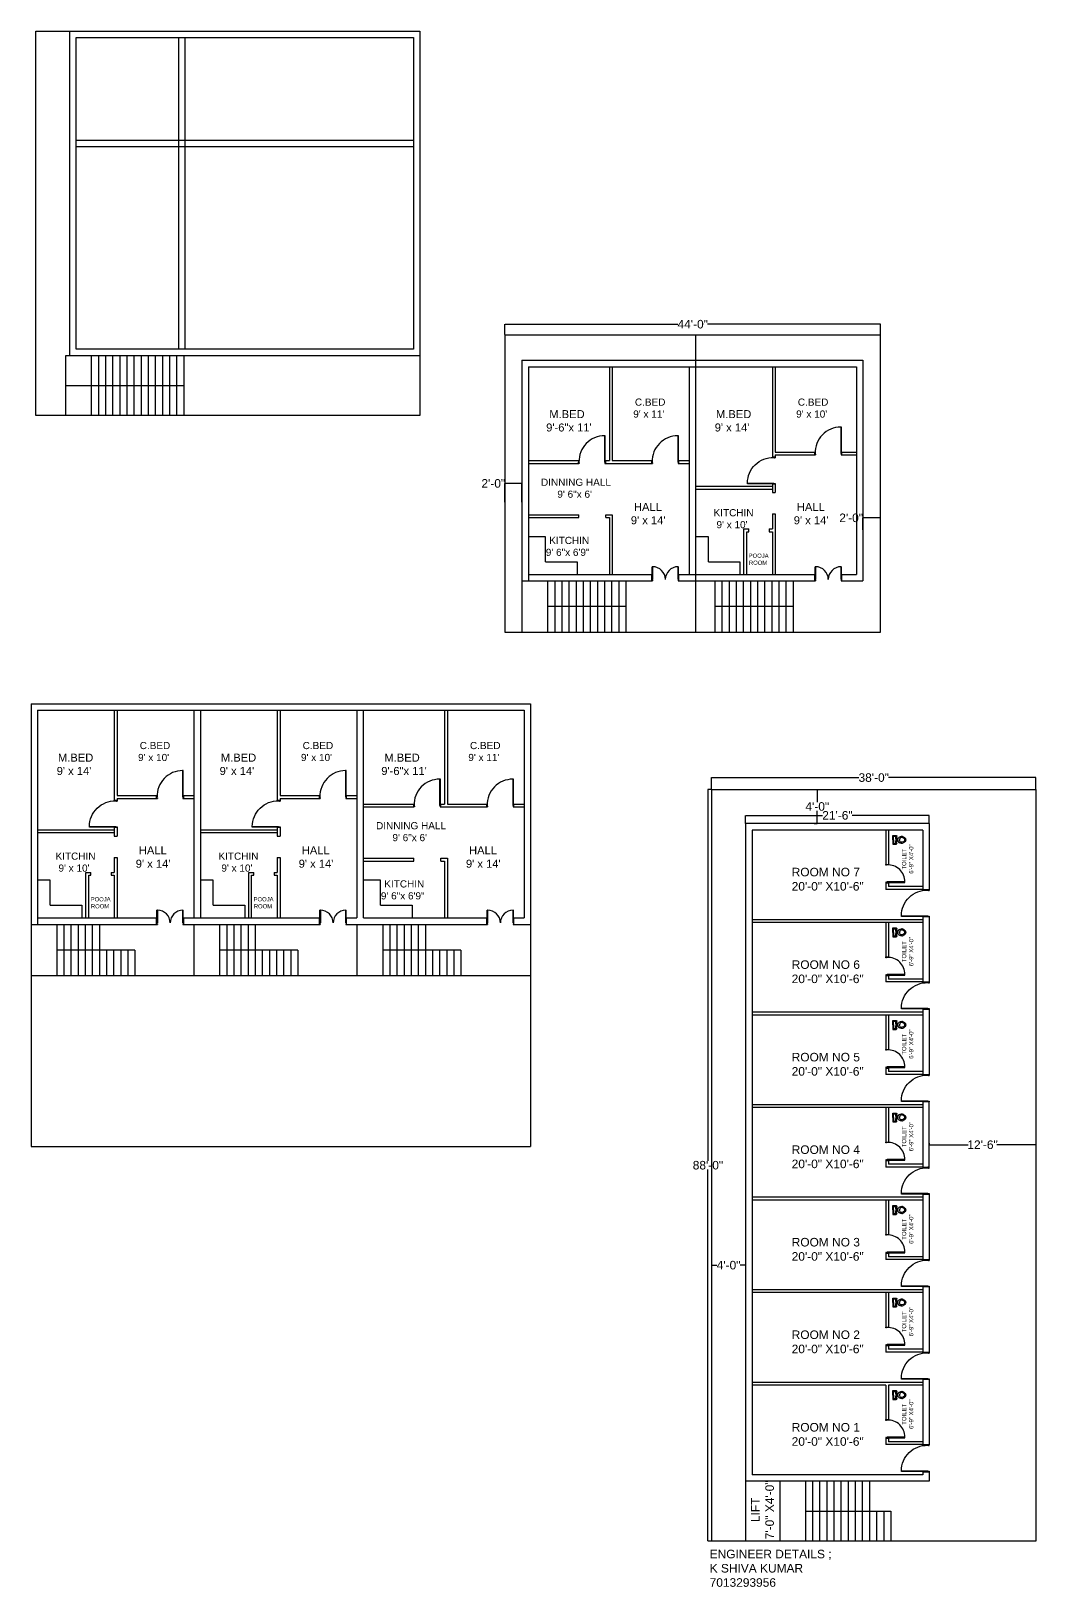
# Model space of a CAD drawing. Header units: inches. Extents: x -7493 to 22571, y -4428 to 5732.
# Drawn here: x -4321 to -2909, y -813 to 1373 of the extents above; entities that cross this region are included whole.
import ezdxf

# ---------------------------------------------------------------- set-up
doc = ezdxf.new("R2010")
doc.units = ezdxf.units.IN
doc.header["$MEASUREMENT"] = 0
doc.styles.get("Standard").update_dxf_attribs({"font": 'arial.ttf'})
doc.dimstyles.get("Standard").update_dxf_attribs({"dimtxt": 12, "dimasz": 0.18, "dimexe": 0, "dimexo": 0.0625, "dimgap": 0.09, "dimtad": 0, "dimtih": 1, "dimtoh": 1, "dimdec": 0, "dimrnd": 3, "dimzin": 3, "dimdsep": 46, "dimlunit": 3, "dimtxsty": 'Standard', "dimcen": 0.09, "dimclrd": 4, "dimclrt": 1, "dimadec": 0, "dimazin": 0, "dimtfac": 1, "dimtdec": 0, "dimtofl": 0, "dimtmove": 0, "dimatfit": 3, "dimfxl": 1, "dimtolj": 1, "dimtzin": 0, "dimarcsym": 0})

# ---------------------------------------------------------------- blocks, each defined once
blk = doc.blocks.new('*D11')
at = {"color": 0, "lineweight": -2, "transparency": 16777216}
for p, q in [((-3059.1, -189.8), (-3059.1, -191.8)), ((-2909.1, -189.8), (-2909.1, -191.8))]:
    blk.add_line(p, q, dxfattribs=at)
at = {"color": 4, "lineweight": -2, "transparency": 16777216}
for p, q in [((-3059, -191.8), (-3004.3, -191.8)), ((-2909.3, -191.8), (-2964, -191.8))]:
    blk.add_line(p, q, dxfattribs=at)
at = {"color": 4, "transparency": 16777216}
for points in [[(-3059, -191.8), (-3059, -191.9), (-3059.1, -191.8)], [(-2909.3, -191.8), (-2909.3, -191.9), (-2909.1, -191.8)]]:
    blk.add_solid(points, dxfattribs=at)
at = {"layer": 'Defpoints', "color": 0, "transparency": 16777216}
for p in [(-3059.1, -189.8), (-2909.1, -189.8), (-2909.1, -191.8)]:
    blk.add_point(p, dxfattribs=at)
at = {"color": 1, "transparency": 16777216, "insert": (-2984.1, -191.8), "char_height": 12, "attachment_point": 5}
blk.add_mtext('\\A1;12\'-6"', dxfattribs=at)
blk = doc.blocks.new('4')
at = {"color": 4}
for p, q in [((5454.5, -549.1), (5454.5, -547.1)), ((5454.5, -547.1), (5455, -547.1)), ((5455.5, -549.1), (5454.5, -549.1)), ((5455, -547.1), (5455, -548.1)), ((5455, -548.1), (5455.5, -548.1)), ((5455.5, -548.1), (5455.5, -549.1)), ((5480, -548.1), (5479.5, -548.1)), ((5479.5, -548.1), (5479.5, -549.1)), ((5479.5, -549.1), (5480.5, -549.1)), ((5480.5, -547.1), (5480, -547.1)), ((5480, -547.1), (5480, -548.1)), ((5480.5, -549.1), (5480.5, -547.1))]:
    blk.add_line(p, q, dxfattribs=at)
blk.add_lwpolyline([(5480, -547.1), (5480, -522.1), (5479, -522.1), (5479, -547.1)], close=True, dxfattribs=at)
blk.add_arc((5479, -546.1), 24, 89.9502, 182.388, dxfattribs=at)
blk = doc.blocks.new('*D12')
at = {"color": 0, "lineweight": -2, "transparency": 16777216}
for p, q in [((-3365.1, 307.5), (-3365.1, 324)), ((-2909.1, 307.5), (-2909.1, 324))]:
    blk.add_line(p, q, dxfattribs=at)
at = {"color": 4, "lineweight": -2, "transparency": 16777216}
for p, q in [((-3365, 324), (-3157.8, 324)), ((-2909.3, 324), (-3116.4, 324))]:
    blk.add_line(p, q, dxfattribs=at)
at = {"color": 4, "transparency": 16777216}
for points in [[(-3365, 324), (-3365, 323.9), (-3365.1, 324)], [(-2909.3, 324), (-2909.3, 323.9), (-2909.1, 324)]]:
    blk.add_solid(points, dxfattribs=at)
at = {"layer": 'Defpoints', "color": 0, "transparency": 16777216}
for p in [(-3365.1, 324), (-3365.1, 307.4), (-2909.1, 307.4)]:
    blk.add_point(p, dxfattribs=at)
at = {"color": 1, "transparency": 16777216, "insert": (-3137.1, 324), "char_height": 12, "attachment_point": 5}
blk.add_mtext('\\A1;38\'-0"', dxfattribs=at)
blk = doc.blocks.new('*D13')
at = {"color": 0, "lineweight": -2, "transparency": 16777216}
for p, q in [((-3365.2, 307.4), (-3370.1, 307.4)), ((-3365.2, -748.6), (-3370.1, -748.6))]:
    blk.add_line(p, q, dxfattribs=at)
at = {"color": 4, "lineweight": -2, "transparency": 16777216}
for p, q in [((-3370.1, 307.2), (-3370.1, -214.4)), ((-3370.1, -748.4), (-3370.1, -226.8))]:
    blk.add_line(p, q, dxfattribs=at)
at = {"color": 4, "transparency": 16777216}
for points in [[(-3370.1, 307.2), (-3370.1, 307.2), (-3370.1, 307.4)], [(-3370.1, -748.4), (-3370.1, -748.4), (-3370.1, -748.6)]]:
    blk.add_solid(points, dxfattribs=at)
at = {"layer": 'Defpoints', "color": 0, "transparency": 16777216}
for p in [(-3370.1, 307.4), (-3365.1, 307.4), (-3365.1, -748.6)]:
    blk.add_point(p, dxfattribs=at)
at = {"color": 1, "transparency": 16777216, "insert": (-3370.1, -220.6), "char_height": 12, "attachment_point": 5}
blk.add_mtext('\\A1;88\'-0"', dxfattribs=at)
blk = doc.blocks.new('new block')
at = {"color": 4}
for p, q in [((5074.4, -488.4), (5072.4, -488.4)), ((5072.4, -488.4), (5072.4, -488.9)), ((5072.4, -488.9), (5073.4, -488.9)), ((5073.4, -488.9), (5073.4, -489.4)), ((5073.4, -489.4), (5074.4, -489.4)), ((5074.4, -489.4), (5074.4, -488.4)), ((5072.4, -526.4), (5072.4, -525.9)), ((5072.4, -525.9), (5073.4, -525.9)), ((5074.4, -526.4), (5072.4, -526.4)), ((5073.4, -525.9), (5073.4, -525.4)), ((5073.4, -525.4), (5074.4, -525.4)), ((5074.4, -525.4), (5074.4, -526.4))]:
    blk.add_line(p, q, dxfattribs=at)
blk.add_lwpolyline([(5072.4, -488.9), (5035.4, -488.9), (5035.4, -489.9), (5072.4, -489.9)], close=True, dxfattribs=at)
blk.add_arc((5071.4, -489.9), 36, 179.9779, 271.5918, dxfattribs=at)
blk = doc.blocks.new('*D14')
at = {"color": 0, "lineweight": -2, "transparency": 16777216}
for p, q in [((-3220.7, 307.4), (-3216.4, 307.4)), ((-3220.7, 259.4), (-3216.4, 259.4))]:
    blk.add_line(p, q, dxfattribs=at)
at = {"color": 4, "lineweight": -2, "transparency": 16777216}
for p, q in [((-3216.4, 307.2), (-3216.4, 289.6)), ((-3216.4, 259.6), (-3216.4, 277.2))]:
    blk.add_line(p, q, dxfattribs=at)
at = {"color": 4, "transparency": 16777216}
for points in [[(-3216.4, 307.2), (-3216.3, 307.2), (-3216.4, 307.4)], [(-3216.4, 259.6), (-3216.3, 259.6), (-3216.4, 259.4)]]:
    blk.add_solid(points, dxfattribs=at)
at = {"layer": 'Defpoints', "color": 0, "transparency": 16777216}
for p in [(-3220.8, 307.4), (-3220.8, 259.4), (-3216.4, 259.4)]:
    blk.add_point(p, dxfattribs=at)
at = {"color": 1, "transparency": 16777216, "insert": (-3216.4, 283.4), "char_height": 12, "attachment_point": 5}
blk.add_mtext('\\A1;4\'-0"', dxfattribs=at)
blk = doc.blocks.new('A$C73EC25F1')
for p, q in [((0.25, 0.739), (0, 0.739)), ((0, 0.739), (0.001, 0.549)), ((0.001, 0.549), (0.027, 0.52)), ((0.014, 0.742), (0.014, 0.559)), ((0.014, 0.559), (0.015, 0.552)), ((0.015, 0.552), (0.019, 0.546)), ((0.019, 0.546), (0.031, 0.533)), ((0.019, 0.546), (0.019, 0.546)), ((0.03, 0.521), (0.027, 0.52)), ((0.102, 0.545), (0.03, 0.521)), ((0.102, 0.557), (0.031, 0.533)), ((0.25, 0.702), (0.048, 0.702)), ((0.048, 0.702), (0.048, 0.594)), ((0.048, 0.594), (0.065, 0.586)), ((0.073, 0.588), (0.065, 0.586)), ((0.163, 0.596), (0.073, 0.588)), ((0.178, 0.556), (0.102, 0.557)), ((0.179, 0.544), (0.102, 0.545)), ((0.11, 0.396), (0.192, 0.454)), ((0.113, 0.288), (0.148, 0.335)), ((0.117, 0.237), (0.113, 0.288)), ((0.148, 0.15), (0.117, 0.237)), ((0.148, 0.335), (0.182, 0.354)), ((0.192, 0.082), (0.148, 0.15)), ((0.25, 0.575), (0.163, 0.596)), ((0.249, 0.532), (0.178, 0.556)), ((0.25, 0.519), (0.179, 0.544)), ((0.182, 0.354), (0.237, 0.361)), ((0.198, 0.506), (0.19, 0.474)), ((0.19, 0.474), (0.192, 0.454)), ((0.192, 0.454), (0.309, 0.454)), ((0.203, 0.075), (0.192, 0.082)), ((0.216, 0.533), (0.198, 0.506)), ((0.204, 0.491), (0.202, 0.488)), ((0.202, 0.488), (0.202, 0.485)), ((0.202, 0.485), (0.204, 0.482)), ((0.203, 0.075), (0.224, 0.063)), ((0.206, 0.494), (0.204, 0.491)), ((0.204, 0.482), (0.206, 0.48)), ((0.209, 0.496), (0.206, 0.494)), ((0.206, 0.48), (0.209, 0.478)), ((0.212, 0.496), (0.209, 0.496)), ((0.209, 0.478), (0.212, 0.478)), ((0.25, 0.496), (0.212, 0.496)), ((0.212, 0.478), (0.25, 0.478)), ((0.224, 0.063), (0.247, 0.058)), ((0.226, 0.454), (0.226, 0.478)), ((0.237, 0.361), (0.25, 0.361)), ((0.247, 0.058), (0.271, 0.061)), ((0.25, 0.739), (0.5, 0.739)), ((0.25, 0.702), (0.453, 0.702)), ((0.258, 0.578), (0.25, 0.575)), ((0.253, 0.52), (0.25, 0.519)), ((0.25, 0.496), (0.288, 0.496)), ((0.288, 0.478), (0.25, 0.478)), ((0.264, 0.361), (0.25, 0.361)), ((0.322, 0.556), (0.251, 0.532)), ((0.325, 0.544), (0.253, 0.52)), ((0.346, 0.597), (0.258, 0.578)), ((0.319, 0.354), (0.264, 0.361)), ((0.271, 0.061), (0.292, 0.071)), ((0.275, 0.454), (0.275, 0.478)), ((0.298, 0.516), (0.285, 0.533)), ((0.292, 0.496), (0.288, 0.496)), ((0.288, 0.478), (0.292, 0.478)), ((0.295, 0.494), (0.292, 0.496)), ((0.292, 0.478), (0.295, 0.48)), ((0.292, 0.071), (0.299, 0.076)), ((0.297, 0.491), (0.295, 0.494)), ((0.295, 0.48), (0.297, 0.482)), ((0.298, 0.488), (0.297, 0.491)), ((0.297, 0.482), (0.298, 0.485)), ((0.309, 0.486), (0.298, 0.516)), ((0.298, 0.485), (0.298, 0.488)), ((0.299, 0.076), (0.309, 0.082)), ((0.309, 0.454), (0.309, 0.486)), ((0.309, 0.454), (0.391, 0.396)), ((0.309, 0.082), (0.353, 0.15)), ((0.353, 0.335), (0.319, 0.354)), ((0.398, 0.557), (0.322, 0.556)), ((0.401, 0.544), (0.325, 0.544)), ((0.436, 0.586), (0.346, 0.597)), ((0.388, 0.288), (0.353, 0.335)), ((0.353, 0.15), (0.384, 0.237)), ((0.384, 0.237), (0.388, 0.288)), ((0.47, 0.533), (0.398, 0.557)), ((0.473, 0.52), (0.401, 0.544)), ((0.453, 0.594), (0.436, 0.586)), ((0.453, 0.702), (0.453, 0.594)), ((0.482, 0.546), (0.47, 0.533)), ((0.5, 0.549), (0.473, 0.52)), ((0.482, 0.546), (0.486, 0.552)), ((0.486, 0.552), (0.487, 0.559)), ((0.487, 0.742), (0.487, 0.559)), ((0.487, 0.559), (0.487, 0.559)), ((0.5, 0.739), (0.5, 0.549))]:
    blk.add_line(p, q)
for centre, radius, start, end in [((0.211, 0.203), 0.154, 166.55703, 173.04519), ((0.103, 0.217), 0.0446, 174.3642, 199.99418), ((2.434, -0.342), 2.442, 164.61777, 166.24845), ((0.683, 0.443), 0.667, 201.13046, 207.74456), ((0.764, 0.115), 0.711, 161.10219, 164.44037), ((1.21, -0.042), 1.184, 158.31526, 160.90436), ((0.477, 0.338), 0.436, 208.14356, 219.08102), ((0.336, 0.224), 0.255, 219.29367, 233.72937), ((0.222, 0.067), 0.061, 233.28609, 254.76894), ((0.273, 0.24), 0.241, 253.79341, 264.62129), ((0.228, 0.24), 0.241, 275.37871, 286.20659), ((0.279, 0.067), 0.061, 285.23106, 306.71391), ((0.164, 0.224), 0.255, 306.27063, 320.70633), ((0.023, 0.338), 0.436, 320.91898, 331.85644), ((-0.71, -0.042), 1.184, 19.09564, 21.68474), ((-0.182, 0.443), 0.667, 332.25544, 338.86954), ((-0.263, 0.115), 0.711, 15.55963, 18.89781), ((-1.933, -0.342), 2.442, 13.75155, 15.38223), ((0.29, 0.203), 0.154, 6.95481, 13.44297), ((0.398, 0.217), 0.0446, 340.00582, 5.6358)]:
    blk.add_arc(centre, radius, start, end)
blk = doc.blocks.new('*D15')
at = {"color": 0, "lineweight": -2, "transparency": 16777216}
for p, q in [((-3365.1, -360.9), (-3365.1, -361)), ((-3317.1, -360.9), (-3317.1, -361))]:
    blk.add_line(p, q, dxfattribs=at)
at = {"color": 4, "lineweight": -2, "transparency": 16777216}
for p, q in [((-3365, -361), (-3357.4, -361)), ((-3317.3, -361), (-3324.9, -361))]:
    blk.add_line(p, q, dxfattribs=at)
at = {"color": 4, "transparency": 16777216}
for points in [[(-3365, -360.9), (-3365, -361), (-3365.1, -361)], [(-3317.3, -360.9), (-3317.3, -361), (-3317.1, -361)]]:
    blk.add_solid(points, dxfattribs=at)
at = {"layer": 'Defpoints', "color": 0, "transparency": 16777216}
for p in [(-3365.1, -361), (-3365.1, -361), (-3317.1, -361)]:
    blk.add_point(p, dxfattribs=at)
at = {"color": 1, "transparency": 16777216, "insert": (-3341.1, -361), "char_height": 12, "attachment_point": 5}
blk.add_mtext('\\A1;4\'-0"', dxfattribs=at)
blk = doc.blocks.new('*D16')
at = {"color": 0, "lineweight": -2, "transparency": 16777216}
for p, q in [((-3317.1, 259.5), (-3317.1, 270.9)), ((-3059.1, 259.5), (-3059.1, 270.9))]:
    blk.add_line(p, q, dxfattribs=at)
at = {"color": 4, "lineweight": -2, "transparency": 16777216}
for p, q in [((-3317, 270.9), (-3208.9, 270.9)), ((-3059.3, 270.9), (-3167.3, 270.9))]:
    blk.add_line(p, q, dxfattribs=at)
at = {"color": 4, "transparency": 16777216}
for points in [[(-3317, 270.9), (-3317, 270.9), (-3317.1, 270.9)], [(-3059.3, 270.9), (-3059.3, 270.9), (-3059.1, 270.9)]]:
    blk.add_solid(points, dxfattribs=at)
at = {"layer": 'Defpoints', "color": 0, "transparency": 16777216}
for p in [(-3317.1, 270.9), (-3317.1, 259.4), (-3059.1, 259.4)]:
    blk.add_point(p, dxfattribs=at)
at = {"color": 1, "transparency": 16777216, "insert": (-3188.1, 270.9), "char_height": 12, "attachment_point": 5}
blk.add_mtext('\\A1;21\'-6"', dxfattribs=at)
blk = doc.blocks.new('2')
at = {"color": 4}
for p, q in [((5142.7, -693.2), (5124.7, -693.2)), ((5124.7, -693.7), (5124.7, -693.2)), ((5142.7, -693.7), (5124.7, -693.7)), ((5144.7, -692.7), (5142.7, -692.7)), ((5142.7, -692.7), (5142.7, -693.2)), ((5142.7, -693.2), (5143.7, -693.2)), ((5143.7, -693.2), (5143.7, -693.7)), ((5143.7, -693.7), (5144.7, -693.7)), ((5144.7, -693.7), (5144.7, -692.7)), ((5142.7, -729.6), (5124.7, -729.6)), ((5124.7, -729.6), (5124.7, -730.2)), ((5142.7, -730.2), (5124.7, -730.2)), ((5142.7, -730.7), (5142.7, -730.2)), ((5142.7, -730.2), (5143.7, -730.2)), ((5142.7, -730.2), (5143.2, -730.2)), ((5144.7, -730.7), (5142.7, -730.7)), ((5143.7, -730.2), (5143.7, -729.7)), ((5143.7, -729.7), (5144.7, -729.7)), ((5144.7, -729.7), (5144.7, -730.7))]:
    blk.add_line(p, q, dxfattribs=at)
for points in [[(5124.7, -693.7), (5142.7, -693.7), (5142.7, -693.2), (5124.7, -693.2)], [(5124.7, -729.6), (5142.7, -729.6), (5142.7, -730.2), (5124.7, -730.2)]]:
    blk.add_lwpolyline(points, dxfattribs=at)
for centre, start, end in [((5142.7, -693.7), 180, 270), ((5142.7, -729.6), 90, 180)]:
    blk.add_arc(centre, 18, start, end, dxfattribs=at)
blk = doc.blocks.new('*D32')
at = {"color": 4, "lineweight": -2, "transparency": 16777216}
for p, q in [((-3152.5, 688.9), (-3152.7, 688.9)), ((-3127.7, 688.9), (-3152.3, 688.9))]:
    blk.add_line(p, q, dxfattribs=at)
at = {"color": 0, "lineweight": -2, "transparency": 16777216}
for p, q in [((-3152.5, 671.9), (-3152.5, 688.9)), ((-3127.5, 671.9), (-3127.5, 688.9))]:
    blk.add_line(p, q, dxfattribs=at)
at = {"color": 4, "transparency": 16777216}
for points in [[(-3152.3, 688.9), (-3152.3, 688.8), (-3152.5, 688.9)], [(-3127.7, 688.9), (-3127.7, 688.8), (-3127.5, 688.9)]]:
    blk.add_solid(points, dxfattribs=at)
at = {"layer": 'Defpoints', "color": 0, "transparency": 16777216}
for p in [(-3152.5, 688.9), (-3152.5, 671.9), (-3127.5, 671.9)]:
    blk.add_point(p, dxfattribs=at)
at = {"color": 1, "transparency": 16777216, "insert": (-3168.8, 688.9), "char_height": 12, "attachment_point": 5}
blk.add_mtext('\\A1;2\'-0"', dxfattribs=at)
blk = doc.blocks.new('*D33')
at = {"color": 4, "lineweight": -2, "transparency": 16777216}
for p, q in [((-3655.5, 737.3), (-3655.7, 737.3)), ((-3631.7, 737.3), (-3655.3, 737.3))]:
    blk.add_line(p, q, dxfattribs=at)
at = {"color": 0, "lineweight": -2, "transparency": 16777216}
for p, q in [((-3655.5, 711.2), (-3655.5, 737.3)), ((-3631.5, 711.2), (-3631.5, 737.3))]:
    blk.add_line(p, q, dxfattribs=at)
at = {"color": 4, "transparency": 16777216}
for points in [[(-3655.3, 737.4), (-3655.3, 737.3), (-3655.5, 737.3)], [(-3631.7, 737.4), (-3631.7, 737.3), (-3631.5, 737.3)]]:
    blk.add_solid(points, dxfattribs=at)
at = {"layer": 'Defpoints', "color": 0, "transparency": 16777216}
for p in [(-3655.5, 737.3), (-3655.5, 711.2), (-3631.5, 711.2)]:
    blk.add_point(p, dxfattribs=at)
at = {"color": 1, "transparency": 16777216, "insert": (-3671.8, 737.3), "char_height": 12, "attachment_point": 5}
blk.add_mtext('\\A1;2\'-0"', dxfattribs=at)
blk = doc.blocks.new('*D34')
at = {"color": 0, "lineweight": -2, "transparency": 16777216}
for p, q in [((-3655.5, 946.4), (-3655.5, 961)), ((-3127.5, 946.4), (-3127.5, 961))]:
    blk.add_line(p, q, dxfattribs=at)
at = {"color": 4, "lineweight": -2, "transparency": 16777216}
for p, q in [((-3655.3, 961), (-3412.4, 961)), ((-3127.7, 961), (-3370.6, 961))]:
    blk.add_line(p, q, dxfattribs=at)
at = {"color": 4, "transparency": 16777216}
for points in [[(-3655.3, 961), (-3655.3, 960.9), (-3655.5, 961)], [(-3127.7, 961), (-3127.7, 960.9), (-3127.5, 961)]]:
    blk.add_solid(points, dxfattribs=at)
at = {"layer": 'Defpoints', "color": 0, "transparency": 16777216}
for p in [(-3655.5, 946.3), (-3127.5, 961), (-3127.5, 946.3)]:
    blk.add_point(p, dxfattribs=at)
at = {"color": 1, "transparency": 16777216, "insert": (-3391.5, 961), "char_height": 12, "attachment_point": 5}
blk.add_mtext('\\A1;44\'-0"', dxfattribs=at)

msp = doc.modelspace()

# ---------------------------------------------------------------- linework, layer by layer
at = {"color": 7, "true_color": 0xffffff}
for p, q in [((-4314.9, 832.8), (-4314.9, 1372.8)), ((-4314.9, 1372.8), (-3774.9, 1372.8)), ((-4266.9, 916.8), (-4266.9, 1372.8)), ((-4257.9, 1363.8), (-3783.9, 1363.8)), ((-4257.9, 925.8), (-4257.9, 1363.8)), ((-4113.9, 925.8), (-4113.9, 1363.8)), ((-4104.9, 925.8), (-4104.9, 1363.8)), ((-3783.9, 1363.8), (-3783.9, 925.8)), ((-3774.9, 1372.8), (-3774.9, 832.8)), ((-4257.9, 1219.8), (-3783.9, 1219.8)), ((-4257.9, 1210.8), (-3783.9, 1210.8)), ((-3783.9, 925.8), (-4257.9, 925.8)), ((-3774.9, 916.8), (-4272.9, 916.8)), ((-4272.9, 916.8), (-4272.9, 832.8)), ((-4236.9, 916.8), (-4236.9, 832.8)), ((-4226.9, 916.8), (-4226.9, 832.8)), ((-4216.9, 916.8), (-4216.9, 832.8)), ((-4206.9, 916.8), (-4206.9, 832.8)), ((-4196.9, 916.8), (-4196.9, 832.8)), ((-4186.9, 916.8), (-4186.9, 832.8)), ((-4176.9, 916.8), (-4176.9, 832.8)), ((-4166.9, 916.8), (-4166.9, 832.8)), ((-4156.9, 916.8), (-4156.9, 832.8)), ((-4146.9, 916.8), (-4146.9, 832.8)), ((-4136.9, 916.8), (-4136.9, 832.8)), ((-4126.9, 916.8), (-4126.9, 832.8)), ((-4116.9, 916.8), (-4116.9, 832.8)), ((-4106.9, 916.8), (-4106.9, 832.8)), ((-4272.9, 874.8), (-4106.9, 874.8)), ((-3774.9, 832.8), (-4314.9, 832.8))]:
    msp.add_line(p, q, dxfattribs=at)
for p, q in [((-3655.5, 946.3), (-3655.5, 528.3)), ((-3655.5, 946.3), (-3127.5, 946.3)), ((-3387.5, 946.3), (-3387.5, 528.3)), ((-3127.5, 528.3), (-3127.5, 946.3)), ((-3631.5, 910.3), (-3631.5, 600.3)), ((-3631.5, 910.3), (-3152.5, 910.3)), ((-3622.5, 901.3), (-3622.5, 600.3)), ((-3622.5, 901.3), (-3161.5, 901.3)), ((-3508.5, 901.3), (-3508.5, 769.3)), ((-3504.5, 901.3), (-3504.5, 769.3)), ((-3396.5, 901.3), (-3396.5, 609.3)), ((-3279.5, 901.3), (-3279.5, 774.3)), ((-3275.5, 901.3), (-3275.5, 781.3)), ((-3161.5, 901.3), (-3161.5, 609.3)), ((-3152.5, 910.3), (-3152.5, 600.3)), ((-3622.5, 769.3), (-3551.8, 769.3)), ((-3622.5, 765.3), (-3551.8, 765.3)), ((-3551.8, 765.3), (-3551.8, 769.3)), ((-3513.8, 769.3), (-3508.5, 769.3)), ((-3513.8, 765.3), (-3513.8, 769.3)), ((-3513.8, 765.3), (-3448, 765.3)), ((-3504.5, 777.3), (-3504.5, 773.3)), ((-3504.5, 769.3), (-3449, 769.3)), ((-3449, 765.3), (-3449, 769.3)), ((-3411, 769.3), (-3396.5, 769.3)), ((-3411, 765.3), (-3411, 769.3)), ((-3411, 765.3), (-3396.5, 765.3)), ((-3275.5, 774.3), (-3279.5, 774.3)), ((-3275.5, 781.3), (-3220, 781.3)), ((-3275.5, 777.3), (-3275.5, 773.3)), ((-3275.5, 777.3), (-3219, 777.3)), ((-3220, 777.3), (-3220, 781.3)), ((-3183, 777.3), (-3161.5, 777.3)), ((-3182.5, 781.3), (-3161.5, 781.3)), ((-3182, 777.3), (-3182, 781.3)), ((-3387.5, 733.3), (-3279.5, 733.3)), ((-3387.5, 729.3), (-3279.5, 729.3)), ((-3279.5, 736.3), (-3279.5, 724.4)), ((-3275.5, 736.3), (-3279.5, 736.3)), ((-3279.5, 724.4), (-3275.5, 724.4)), ((-3275.5, 737.3), (-3275.5, 724.4)), ((-3622.5, 693.3), (-3551.8, 693.3)), ((-3622.5, 689.3), (-3551.8, 689.3)), ((-3551.8, 689.3), (-3551.8, 693.3)), ((-3513.8, 689.3), (-3513.8, 693.3)), ((-3513.8, 693.3), (-3504.5, 693.3)), ((-3513.8, 689.3), (-3508.5, 689.3)), ((-3508.5, 689.3), (-3508.5, 673.3)), ((-3508.5, 689.3), (-3508.5, 609.3)), ((-3504.5, 693.3), (-3504.5, 609.3)), ((-3279.5, 694.4), (-3279.5, 673.3)), ((-3279.5, 694.4), (-3275.5, 694.4)), ((-3275.5, 694.4), (-3275.5, 609.3)), ((-3598.5, 662.3), (-3622.5, 662.3)), ((-3598.5, 627.3), (-3598.5, 662.3)), ((-3369.5, 662.3), (-3387.5, 662.3)), ((-3369.5, 627.3), (-3369.5, 662.3)), ((-3319.5, 609.3), (-3319.5, 673.3)), ((-3319.5, 673.3), (-3312.4, 673.3)), ((-3315.5, 609.3), (-3315.5, 669.3)), ((-3315.5, 669.3), (-3312.4, 669.3)), ((-3312.4, 669.3), (-3312.4, 673.3)), ((-3283.9, 673.3), (-3279.5, 673.3)), ((-3283.9, 673.3), (-3283.9, 669.3)), ((-3283.9, 669.3), (-3279.5, 669.3)), ((-3279.5, 669.3), (-3279.5, 609.3)), ((-3598.5, 627.3), (-3554.1, 627.3)), ((-3554.1, 627.3), (-3554.1, 609.3)), ((-3369.5, 627.3), (-3325.1, 627.3)), ((-3325.1, 627.3), (-3325.1, 609.3)), ((-3631.5, 600.3), (-3448, 600.3)), ((-3631.5, 600.3), (-3631.5, 528.3)), ((-3622.5, 609.3), (-3449, 609.3)), ((-3595.5, 600.3), (-3595.5, 528.3)), ((-3585.5, 600.3), (-3585.5, 528.3)), ((-3575.5, 600.3), (-3575.5, 528.3)), ((-3565.5, 600.3), (-3565.5, 528.3)), ((-3555.5, 600.3), (-3555.5, 528.3)), ((-3545.5, 600.3), (-3545.5, 528.3)), ((-3535.5, 600.3), (-3535.5, 528.3)), ((-3525.5, 600.3), (-3525.5, 528.3)), ((-3515.5, 600.3), (-3515.5, 528.3)), ((-3505.5, 600.3), (-3505.5, 528.3)), ((-3495.5, 600.3), (-3495.5, 528.3)), ((-3485.5, 600.3), (-3485.5, 528.3)), ((-3449, 600.3), (-3449, 609.3)), ((-3412, 600.3), (-3219, 600.3)), ((-3411, 609.3), (-3220, 609.3)), ((-3411, 600.3), (-3411, 609.3)), ((-3360.5, 600.3), (-3360.5, 528.3)), ((-3350.5, 600.3), (-3350.5, 528.3)), ((-3340.5, 600.3), (-3340.5, 528.3)), ((-3330.5, 600.3), (-3330.5, 528.3)), ((-3320.5, 600.3), (-3320.5, 528.3)), ((-3310.5, 600.3), (-3310.5, 528.3)), ((-3300.5, 600.3), (-3300.5, 528.3)), ((-3290.5, 600.3), (-3290.5, 528.3)), ((-3280.5, 600.3), (-3280.5, 528.3)), ((-3270.5, 600.3), (-3270.5, 528.3)), ((-3260.5, 600.3), (-3260.5, 528.3)), ((-3250.5, 600.3), (-3250.5, 528.3)), ((-3220, 600.3), (-3220, 609.3)), ((-3183, 600.3), (-3152.5, 600.3)), ((-3182, 609.3), (-3161.5, 609.3)), ((-3182, 600.3), (-3182, 609.3)), ((-3485.5, 564.3), (-3595.5, 564.3)), ((-3250.5, 564.3), (-3360.5, 564.3)), ((-3655.5, 528.3), (-3127.5, 528.3)), ((-4321.5, 427.8), (-3854.5, 427.8)), ((-4321.5, 427.8), (-4321.5, 117.8)), ((-4312.5, 418.8), (-3854.5, 418.8)), ((-4312.5, 418.8), (-4312.5, 117.8)), ((-4204.5, 418.8), (-4204.5, 291.7)), ((-4200.5, 418.8), (-4200.5, 298.8)), ((-4092.5, 418.8), (-4092.5, 126.8)), ((-4083.5, 418.8), (-4083.5, 126.8)), ((-3975.5, 418.8), (-3975.5, 291.7)), ((-3971.5, 418.8), (-3971.5, 298.8)), ((-3863.5, 418.8), (-3863.5, 126.8)), ((-3863.3, 427.8), (-3619.3, 427.8)), ((-3854.5, 418.8), (-3854.5, 126.8)), ((-3854.3, 418.8), (-3628.3, 418.8)), ((-3740.3, 418.8), (-3740.3, 286.8)), ((-3736.3, 418.8), (-3736.3, 286.8)), ((-3628.3, 418.8), (-3628.3, 126.8)), ((-3619.3, 427.8), (-3619.3, -194.2)), ((-3365.1, 307.4), (-3365.1, -748.6)), ((-3365.1, 307.4), (-2909.1, 307.4)), ((-2909.1, 307.4), (-2909.1, -748.6)), ((-4200.5, 291.7), (-4204.5, 291.7)), ((-4200.5, 298.8), (-4145, 298.8)), ((-4200.5, 294.8), (-4144, 294.8)), ((-4200.5, 294.8), (-4200.5, 290.7)), ((-4145, 294.8), (-4145, 298.8)), ((-4107, 294.8), (-4107, 298.8)), ((-4107, 298.8), (-4092.5, 298.8)), ((-4107, 294.8), (-4092.5, 294.8)), ((-3971.5, 291.7), (-3975.5, 291.7)), ((-3971.5, 298.8), (-3916, 298.8)), ((-3971.5, 294.8), (-3971.5, 290.7)), ((-3971.5, 294.8), (-3915, 294.8)), ((-3916, 294.8), (-3916, 298.8)), ((-3878, 298.8), (-3863.5, 298.8)), ((-3878, 294.8), (-3878, 298.8)), ((-3878, 294.8), (-3863.5, 294.8)), ((-3854.3, 286.8), (-3783.7, 286.8)), ((-3783.7, 282.8), (-3783.7, 286.8)), ((-3745.7, 286.8), (-3740.3, 286.8)), ((-3745.7, 282.8), (-3745.7, 286.8)), ((-3736.3, 294.8), (-3736.3, 290.7)), ((-3736.3, 286.8), (-3680.8, 286.8)), ((-3680.8, 282.8), (-3680.8, 286.8)), ((-3642.8, 286.8), (-3628.3, 286.8)), ((-3642.8, 282.8), (-3642.8, 286.8)), ((-3854.3, 282.8), (-3783.7, 282.8)), ((-3745.7, 282.8), (-3679.8, 282.8)), ((-3642.8, 282.8), (-3628.3, 282.8)), ((-4312.5, 250.8), (-4204.5, 250.8)), ((-4312.5, 246.8), (-4204.5, 246.8)), ((-4200.5, 253.7), (-4204.5, 253.7)), ((-4204.5, 253.7), (-4204.5, 241.8)), ((-4204.5, 241.8), (-4200.5, 241.8)), ((-4200.5, 254.7), (-4200.5, 241.8)), ((-4083.5, 250.8), (-3975.5, 250.8)), ((-4083.5, 246.8), (-3975.5, 246.8)), ((-3975.5, 253.7), (-3975.5, 241.8)), ((-3971.5, 253.7), (-3975.5, 253.7)), ((-3975.5, 241.8), (-3971.5, 241.8)), ((-3971.5, 254.7), (-3971.5, 241.8)), ((-3317.1, 259.4), (-3317.1, -664.6)), ((-3059.1, 259.4), (-3317.1, 259.4)), ((-3308.1, 250.4), (-3308.1, -9.6)), ((-3068.1, 250.4), (-3308.1, 250.4)), ((-3120.1, 250.4), (-3120.1, 201)), ((-3116.1, 250.4), (-3116.1, 202)), ((-3068.1, 250.4), (-3068.1, 166.4)), ((-3068.1, 250.4), (-3068.1, 166.4)), ((-3059.1, 259.4), (-3059.1, 165.4)), ((-4204.5, 211.8), (-4200.5, 211.8)), ((-4204.5, 211.8), (-4204.5, 190.8)), ((-4200.5, 211.8), (-4200.5, 126.8)), ((-3975.5, 211.8), (-3975.5, 190.8)), ((-3975.5, 211.8), (-3971.5, 211.8)), ((-3971.5, 211.8), (-3971.5, 126.8)), ((-3854.3, 210.8), (-3783.7, 210.8)), ((-3854.3, 206.8), (-3783.7, 206.8)), ((-3783.7, 206.8), (-3783.7, 210.8)), ((-3745.7, 210.8), (-3736.3, 210.8)), ((-3745.7, 206.8), (-3745.7, 210.8)), ((-3745.7, 206.8), (-3740.3, 206.8)), ((-3740.3, 206.8), (-3740.3, 190.8)), ((-3740.3, 206.8), (-3740.3, 126.8)), ((-3736.3, 210.8), (-3736.3, 126.8)), ((-3120.1, 202), (-3116.1, 202)), ((-4294.5, 179.7), (-4312.5, 179.7)), ((-4294.5, 144.8), (-4294.5, 179.7)), ((-4244.5, 126.8), (-4244.5, 190.8)), ((-4244.5, 190.8), (-4237.4, 190.8)), ((-4240.5, 126.8), (-4240.5, 186.8)), ((-4240.5, 186.8), (-4237.4, 186.8)), ((-4237.4, 186.8), (-4237.4, 190.8)), ((-4208.9, 190.8), (-4204.5, 190.8)), ((-4208.9, 190.8), (-4208.9, 186.8)), ((-4208.9, 186.8), (-4204.5, 186.8)), ((-4204.5, 186.8), (-4204.5, 126.8)), ((-4065.5, 179.7), (-4083.5, 179.7)), ((-4065.5, 144.8), (-4065.5, 179.7)), ((-4015.5, 126.8), (-4015.5, 190.8)), ((-4015.5, 190.8), (-4008.4, 190.8)), ((-4011.5, 126.8), (-4011.5, 186.8)), ((-4011.5, 186.8), (-4008.4, 186.8)), ((-4008.4, 186.8), (-4008.4, 190.8)), ((-3979.9, 190.8), (-3975.5, 190.8)), ((-3979.9, 190.8), (-3979.9, 186.8)), ((-3979.9, 186.8), (-3975.5, 186.8)), ((-3975.5, 186.8), (-3975.5, 126.8)), ((-3830.3, 179.7), (-3854.3, 179.7)), ((-3830.3, 144.8), (-3830.3, 179.7)), ((-3120.1, 177), (-3120.1, 166.9)), ((-3120.1, 176), (-3116.1, 176)), ((-3116.1, 176), (-3116.1, 170.9)), ((-3068.1, 166.9), (-3120.1, 166.9)), ((-3068.1, 170.9), (-3116.1, 170.9)), ((-3059.1, 166.4), (-3068.1, 166.4)), ((-4294.5, 144.8), (-4250.1, 144.8)), ((-4250.1, 144.8), (-4250.1, 126.8)), ((-4065.5, 144.8), (-4021.1, 144.8)), ((-4021.1, 144.8), (-4021.1, 126.8)), ((-3830.3, 144.8), (-3786, 144.8)), ((-3786, 144.8), (-3786, 126.8)), ((-4321.5, 117.8), (-4144, 117.8)), ((-4321.5, 117.8), (-4321.5, -194.2)), ((-4312.5, 126.8), (-4145, 126.8)), ((-4285.5, 117.8), (-4285.5, 45.8)), ((-4275.5, 117.8), (-4275.5, 45.8)), ((-4265.5, 117.8), (-4265.5, 45.8)), ((-4255.5, 117.8), (-4255.5, 45.8)), ((-4245.5, 117.8), (-4245.5, 45.8)), ((-4235.5, 117.8), (-4235.5, 45.8)), ((-4225.5, 117.8), (-4225.5, 45.8)), ((-4145, 117.8), (-4145, 126.8)), ((-4108, 117.8), (-3915, 117.8)), ((-4107, 117.8), (-4107, 126.8)), ((-4107, 126.8), (-3916, 126.8)), ((-4092.5, 117.8), (-4092.5, 45.8)), ((-4056.5, 117.8), (-4056.5, 45.8)), ((-4046.5, 117.8), (-4046.5, 45.8)), ((-4036.5, 117.8), (-4036.5, 45.8)), ((-4026.5, 117.8), (-4026.5, 45.8)), ((-4016.5, 117.8), (-4016.5, 45.8)), ((-4006.5, 117.8), (-4006.5, 45.8)), ((-3916, 117.8), (-3916, 126.8)), ((-3879, 117.8), (-3854.5, 117.8)), ((-3878, 117.8), (-3878, 126.8)), ((-3878, 126.8), (-3863.5, 126.8)), ((-3863.5, 117.8), (-3863.5, 45.8)), ((-3863.3, 117.8), (-3679.8, 117.8)), ((-3854.3, 126.8), (-3680.8, 126.8)), ((-3827.3, 117.8), (-3827.3, 45.8)), ((-3817.3, 117.8), (-3817.3, 45.8)), ((-3807.3, 117.8), (-3807.3, 45.8)), ((-3797.3, 117.8), (-3797.3, 45.8)), ((-3787.3, 117.8), (-3787.3, 45.8)), ((-3777.3, 117.8), (-3777.3, 45.8)), ((-3767.3, 117.8), (-3767.3, 45.8)), ((-3680.8, 117.8), (-3680.8, 126.8)), ((-3643.8, 117.8), (-3619.3, 117.8)), ((-3642.8, 126.8), (-3628.3, 126.8)), ((-3642.8, 117.8), (-3642.8, 126.8)), ((-3068.1, 124.4), (-3308.1, 124.4)), ((-3068.1, 120.4), (-3308.1, 120.4)), ((-3120.1, 120.4), (-3120.1, 71)), ((-3116.1, 120.4), (-3116.1, 72)), ((-3068.1, 128.4), (-3068.1, 36.4)), ((-3068.1, 128.4), (-3068.1, 124.4)), ((-3059.1, 128.4), (-3068.1, 128.4)), ((-3068.1, 120.4), (-3068.1, 36.4)), ((-3059.1, 129.4), (-3059.1, 35.4)), ((-4175.5, 81.8), (-4285.5, 81.8)), ((-4215.5, 81.8), (-4215.5, 45.8)), ((-4205.5, 81.8), (-4205.5, 45.8)), ((-4195.5, 81.8), (-4195.5, 45.8)), ((-4185.5, 81.8), (-4185.5, 45.8)), ((-4175.5, 81.8), (-4175.5, 45.8)), ((-3946.5, 81.8), (-4056.5, 81.8)), ((-3996.5, 81.8), (-3996.5, 45.8)), ((-3986.5, 81.8), (-3986.5, 45.8)), ((-3976.5, 81.8), (-3976.5, 45.8)), ((-3966.5, 81.8), (-3966.5, 45.8)), ((-3956.5, 81.8), (-3956.5, 45.8)), ((-3946.5, 81.8), (-3946.5, 45.8)), ((-3717.3, 81.8), (-3827.3, 81.8)), ((-3757.3, 81.8), (-3757.3, 45.8)), ((-3747.3, 81.8), (-3747.3, 45.8)), ((-3737.3, 81.8), (-3737.3, 45.8)), ((-3727.3, 81.8), (-3727.3, 45.8)), ((-3717.3, 81.8), (-3717.3, 45.8)), ((-3120.1, 72), (-3116.1, 72)), ((-4321.5, 45.8), (-3823.5, 45.8)), ((-3863.3, 45.8), (-3619.3, 45.8)), ((-3120.1, 47), (-3120.1, 36.9)), ((-3120.1, 46), (-3116.1, 46)), ((-3116.1, 46), (-3116.1, 40.9)), ((-3068.1, 36.9), (-3120.1, 36.9)), ((-3068.1, 40.9), (-3116.1, 40.9)), ((-3059.1, 36.4), (-3068.1, 36.4)), ((-3068.1, -5.6), (-3308.1, -5.6)), ((-3308.1, -9.6), (-3308.1, -139.6)), ((-3068.1, -9.6), (-3308.1, -9.6)), ((-3120.1, -9.6), (-3120.1, -59)), ((-3116.1, -9.6), (-3116.1, -58)), ((-3068.1, -1.6), (-3068.1, -5.6)), ((-3068.1, -1.6), (-3068.1, -5.6)), ((-3059.1, -1.6), (-3068.1, -1.6)), ((-3068.1, -5.6), (-3068.1, -93.6)), ((-3068.1, -9.6), (-3068.1, -93.6)), ((-3059.1, -0.6), (-3059.1, -94.6)), ((-3120.1, -58), (-3116.1, -58)), ((-3120.1, -83), (-3120.1, -93.1)), ((-3120.1, -84), (-3116.1, -84)), ((-3116.1, -84), (-3116.1, -89.1)), ((-3068.1, -93.1), (-3120.1, -93.1)), ((-3068.1, -89.1), (-3116.1, -89.1)), ((-3059.1, -93.6), (-3068.1, -93.6)), ((-3068.1, -135.6), (-3308.1, -135.6)), ((-3308.1, -139.6), (-3308.1, -269.6)), ((-3068.1, -139.6), (-3308.1, -139.6)), ((-3120.1, -139.6), (-3120.1, -189)), ((-3116.1, -139.6), (-3116.1, -188)), ((-3068.1, -131.6), (-3068.1, -135.6)), ((-3068.1, -131.6), (-3068.1, -135.6)), ((-3059.1, -131.6), (-3068.1, -131.6)), ((-3068.1, -135.6), (-3068.1, -223.6)), ((-3068.1, -139.6), (-3068.1, -223.6)), ((-3059.1, -223.6), (-3059.1, -131.6)), ((-4321.5, -194.2), (-3823.5, -194.2)), ((-3863.3, -194.2), (-3619.3, -194.2)), ((-3120.1, -188), (-3116.1, -188)), ((-3120.1, -213), (-3120.1, -223.1)), ((-3120.1, -214), (-3116.1, -214)), ((-3116.1, -214), (-3116.1, -219.1)), ((-3068.1, -223.1), (-3120.1, -223.1)), ((-3068.1, -219.1), (-3116.1, -219.1)), ((-3059.1, -223.6), (-3068.1, -223.6)), ((-3068.1, -261.6), (-3068.1, -265.6)), ((-3068.1, -261.6), (-3068.1, -265.6)), ((-3059.1, -261.6), (-3068.1, -261.6)), ((-3059.1, -260.6), (-3059.1, -354.6)), ((-3068.1, -265.6), (-3308.1, -265.6)), ((-3308.1, -269.6), (-3308.1, -399.6)), ((-3068.1, -269.6), (-3308.1, -269.6)), ((-3120.1, -269.6), (-3120.1, -319)), ((-3116.1, -269.6), (-3116.1, -318)), ((-3068.1, -265.6), (-3068.1, -353.6)), ((-3068.1, -269.6), (-3068.1, -353.6)), ((-3120.1, -318), (-3116.1, -318)), ((-3120.1, -343), (-3120.1, -353.1)), ((-3120.1, -344), (-3116.1, -344)), ((-3116.1, -344), (-3116.1, -349.1)), ((-3068.1, -349.1), (-3116.1, -349.1)), ((-3068.1, -353.1), (-3120.1, -353.1)), ((-3059.1, -353.6), (-3068.1, -353.6)), ((-3068.1, -391.6), (-3068.1, -395.6)), ((-3068.1, -391.6), (-3068.1, -395.6)), ((-3059.1, -391.6), (-3068.1, -391.6)), ((-3059.1, -390.6), (-3059.1, -484.6)), ((-3068.1, -395.6), (-3308.1, -395.6)), ((-3308.1, -399.6), (-3308.1, -529.6)), ((-3068.1, -399.6), (-3308.1, -399.6)), ((-3120.1, -399.6), (-3120.1, -449)), ((-3116.1, -399.6), (-3116.1, -448)), ((-3068.1, -395.6), (-3068.1, -483.6)), ((-3068.1, -399.6), (-3068.1, -483.6)), ((-3120.1, -448), (-3116.1, -448)), ((-3120.1, -473), (-3120.1, -483.1)), ((-3120.1, -474), (-3116.1, -474)), ((-3116.1, -474), (-3116.1, -479.1)), ((-3068.1, -479.1), (-3116.1, -479.1)), ((-3068.1, -483.1), (-3120.1, -483.1)), ((-3059.1, -483.6), (-3068.1, -483.6)), ((-3068.1, -521.6), (-3068.1, -525.6)), ((-3068.1, -521.6), (-3068.1, -525.6)), ((-3059.1, -521.6), (-3068.1, -521.6)), ((-3059.1, -520.6), (-3059.1, -613.6)), ((-3068.1, -525.6), (-3308.1, -525.6)), ((-3308.1, -529.6), (-3308.1, -655.6)), ((-3120.1, -529.6), (-3308.1, -529.6)), ((-3120.1, -529.6), (-3120.1, -579)), ((-3116.1, -529.6), (-3116.1, -578)), ((-3068.1, -529.6), (-3116.1, -529.6)), ((-3068.1, -525.6), (-3068.1, -613.6)), ((-3120.1, -578), (-3116.1, -578)), ((-3120.1, -603), (-3120.1, -613.1)), ((-3120.1, -604), (-3116.1, -604)), ((-3116.1, -604), (-3116.1, -609.1)), ((-3068.1, -609.1), (-3116.1, -609.1)), ((-3068.1, -613.1), (-3120.1, -613.1)), ((-3059.1, -613.6), (-3068.1, -613.6)), ((-3068.1, -655.6), (-3308.1, -655.6)), ((-3068.1, -651.6), (-3068.1, -655.6)), ((-3059.1, -651.6), (-3068.1, -651.6)), ((-3059.1, -650.6), (-3059.1, -664.6)), ((-3317.1, -664.6), (-3317.1, -748.6)), ((-3059.1, -664.6), (-3317.1, -664.6)), ((-3269.1, -664.6), (-3269.1, -748.6)), ((-3233.1, -664.6), (-3233.1, -748.6)), ((-3223.1, -664.6), (-3223.1, -748.6)), ((-3213.1, -664.6), (-3213.1, -748.6)), ((-3203.1, -664.6), (-3203.1, -748.6)), ((-3193.1, -664.6), (-3193.1, -748.6)), ((-3183.1, -664.6), (-3183.1, -748.6)), ((-3173.1, -664.6), (-3173.1, -748.6)), ((-3163.1, -664.6), (-3163.1, -748.6)), ((-3153.1, -664.6), (-3153.1, -748.6)), ((-3143.1, -664.6), (-3143.1, -748.6)), ((-3233.1, -706.6), (-3113.1, -706.6)), ((-3133.1, -706.6), (-3133.1, -748.6)), ((-3123.1, -706.6), (-3123.1, -748.6)), ((-3113.1, -706.6), (-3113.1, -748.6)), ((-2909.1, -748.6), (-3365.1, -748.6))]:
    msp.add_line(p, q)

# ---------------------------------------------------------------- block references
at = {"color": 4, "rotation": 270}
for p in [(-2693.6, 5851.8), (-3025.5, 5839.8), (-2922.6, 5839.8), (-3618.6, 5369.2), (-3389.6, 5369.2), (-3257.3, 5357.2), (-3154.5, 5357.2)]:
    msp.add_blockref('new block', p, dxfattribs=at)
at = {"color": 4, "xscale": -1, "rotation": 180}
for p in [(-8349.9, 247.9), (-9274.9, -234.6), (-9045.9, -234.6), (-8133.6, -359.9), (-8133.6, -489.9), (-8133.6, -619.9), (-8133.6, -749.9), (-8133.6, -879.9), (-8133.6, -1009.9), (-8133.6, -1139.9)]:
    msp.add_blockref('new block', p, dxfattribs=at)
for name, p, rotation in [('2', (-2718.3, 5745), 270), ('2', (-2489.3, 5745), 270), ('4', (-2571.1, 5656.5), 270.0000000000002), ('2', (-3414.3, 5262.5), 270), ('2', (-3185.3, 5262.5), 270), ('2', (-2950.2, 5262.5), 270), ('4', (-2571.1, 5526.5), 270.0000000000002), ('4', (-2571.1, 5396.5), 270.0000000000002), ('4', (-2571.1, 5266.5), 270.0000000000002), ('4', (-2571.1, 5136.5), 270.0000000000002), ('4', (-2571.1, 5006.5), 270.0000000000002), ('4', (-2571.1, 4876.5), 270.0000000000002)]:
    msp.add_blockref(name, p, dxfattribs=dict(rotation=rotation))
at = {"color": 7, "xscale": 25, "yscale": 25, "zscale": 25, "rotation": 89.99999999999999}
for p in [(-3091.7, 230.3), (-3091.7, 100.3), (-3091.7, -29.7), (-3091.7, -159.7), (-3091.7, -289.7), (-3091.7, -419.7), (-3091.7, -549.7)]:
    msp.add_blockref('A$C73EC25F1', p, dxfattribs=at)

# ---------------------------------------------------------------- texts
at = {"attachment_point": 1}
for s, width, gutter_width, heights, insert, char_height in [("\\pi12.31273;      C.BED\\P\\pi13.87;     9' x 11'", 90.236, 1.85, [0], (-3508.5, 856.6), 10.057), ("\\pi12.31273;      C.BED\\P\\pi13.87;     9' x 10'", 90.236, 1.85, [0], (-3279.5, 856.6), 10.057), ('   M.BED\\P  9\'-6"x 11\'', 72.496, 1.85, [0], (-3606.2, 840.3), 11.24), ("\\pi5.25671;   M.BED\\P\\pi7.86742;  9' x 14'", 72.496, 1.85, [0], (-3377.2, 840.3), 11.24), ('\\pi3.50092;      DINNING HALL\\P\\pi30.40317;     9\' 6"x 6\'', 128.29, 1.85, [0], (-3631.7, 744), 10.057), ("   HALL\\P  9' x 14'", 72.496, 1.85, [0], (-3487.2, 709.9), 11.24), ("\\pi5.88473;      KITCHIN\\P\\pi13.87;     9' x 10'", 90.236, 1.85, [0], (-3391.5, 701.2), 10.057), ("   HALL\\P  9' x 14'", 72.496, 1.85, [0], (-3258.2, 709.9), 11.24), ('\\pi5.88473;      KITCHIN\\P\\pi4.97576;     9\' 6"x 6\'9"', 90.236, 1.85, [0], (-3622.5, 662.3), 10.057), ('\\pi8.01847;  POOJA\\P\\pi10.63745; ROOM', 48.655, 1.85, [0], (-3325.4, 638.7), 5.916), ("\\pi12.31273;      C.BED\\P\\pi13.87;     9' x 10'", 90.236, 1.85, [0], (-4204.5, 374.1), 10.057), ("\\pi12.31273;      C.BED\\P\\pi13.87;     9' x 10'", 90.236, 1.85, [0], (-3975.5, 374.1), 10.057), ("\\pi12.31273;      C.BED\\P\\pi13.87;     9' x 11'", 90.236, 1.85, [0], (-3740.3, 374.1), 10.057), ("\\pi5.25671;   M.BED\\P\\pi7.86742;  9' x 14'", 72.496, 1.85, [0], (-4302.1, 357.7), 11.24), ("\\pi5.25671;   M.BED\\P\\pi7.86742;  9' x 14'", 72.496, 1.85, [0], (-4073.1, 357.7), 11.24), ('   M.BED\\P  9\'-6"x 11\'', 72.496, 1.85, [0], (-3838, 357.7), 11.24), ('\\pi3.50092;      DINNING HALL\\P\\pi30.40317;     9\' 6"x 6\'', 128.29, 1.85, [0], (-3863.5, 261.5), 10.057), ("\\pi5.88473;      KITCHIN\\P\\pi13.87;     9' x 10'", 90.236, 1.85, [0], (-4316.4, 218.7), 10.057), ("   HALL\\P  9' x 14'", 72.496, 1.85, [0], (-4183.1, 227.4), 11.24), ("\\pi5.88473;      KITCHIN\\P\\pi13.87;     9' x 10'", 90.236, 1.85, [0], (-4087.4, 218.7), 10.057), ("   HALL\\P  9' x 14'", 72.496, 1.85, [0], (-3954.1, 227.4), 11.24), ("   HALL\\P  9' x 14'", 72.496, 1.85, [0], (-3719, 227.4), 11.24), ('ROOM NO 7\\P20\'-0" X10\'-6"', 105.752, 1, [42.6], (-3252.4, 197.3), 12), ('\\pi5.88473;      KITCHIN\\P\\pi4.97576;     9\' 6"x 6\'9"', 90.236, 1.85, [0], (-3854.3, 179.7), 10.057), ('\\pi8.01847;  POOJA\\P\\pi10.63745; ROOM', 48.655, 1.85, [0], (-4250.3, 156.1), 5.916), ('\\pi8.01847;  POOJA\\P\\pi10.63745; ROOM', 48.655, 1.85, [0], (-4021.3, 156.1), 5.916), ('ROOM NO 6\\P20\'-0" X10\'-6"', 105.752, 1, [42.6], (-3252.4, 67.3), 12), ('ROOM NO 5\\P20\'-0" X10\'-6"', 105.752, 1, [42.6], (-3252.4, -62.7), 12), ('ROOM NO 4\\P20\'-0" X10\'-6"', 105.752, 1, [42.6], (-3252.4, -192.7), 12), ('ROOM NO 3\\P20\'-0" X10\'-6"', 105.752, 1, [42.6], (-3252.4, -322.7), 12), ('ROOM NO 2\\P20\'-0" X10\'-6"', 105.752, 1, [42.6], (-3252.4, -452.7), 12), ('ROOM NO 1\\P20\'-0" X10\'-6"', 105.752, 1, [42.6], (-3252.4, -582.7), 12), ('ENGINEER DETAILS ;\\PK SHIVA KUMAR\\P7013293956', 173.538, 1, [95.9], (-3367.7, -760.8), 12)]:
    msp.add_mtext_dynamic_manual_height_columns(s, width=width, gutter_width=gutter_width, heights=heights, dxfattribs=dict(at, insert=insert, char_height=char_height))
at = {"attachment_point": 1, "rotation": 90}
for s, insert, char_height in [('\\pi38.38737;TOILET\\P\\pi32.57973;6\'-9" X4\'-0"', (-3097.4, 156.4), 6), ('\\pi38.38737;TOILET\\P\\pi32.57973;6\'-9" X4\'-0"', (-3097.4, 26.4), 6), ('\\pi38.38737;TOILET\\P\\pi32.57973;6\'-9" X4\'-0"', (-3097.4, -103.6), 6), ('\\pi38.38737;TOILET\\P\\pi32.57973;6\'-9" X4\'-0"', (-3097.4, -233.6), 6), ('\\pi38.38737;TOILET\\P\\pi32.57973;6\'-9" X4\'-0"', (-3097.4, -363.6), 6), ('\\pi38.38737;TOILET\\P\\pi32.57973;6\'-9" X4\'-0"', (-3097.4, -493.6), 6), ('\\pi38.38737;TOILET\\P\\pi32.57973;6\'-9" X4\'-0"', (-3097.4, -623.6), 6), ('\\pi36.42693;LIFT\\P\\pi12.36554;7\'-0" X4\'-0"', (-3309.4, -758.4), 12)]:
    msp.add_mtext_dynamic_manual_height_columns(s, width=105.752, gutter_width=1, heights=[42.6], dxfattribs=dict(at, insert=insert, char_height=char_height))

# ---------------------------------------------------------------- dimensions: what is measured, and where the dimension line sits
for p1, p2, distance, picture, middle in [((-3655.5, 946.3), (-3127.5, 946.3), 14.6, '*D34', (-3391.5, 961)), ((-3631.5, 711.2), (-3655.5, 711.2), -26.1, '*D33', (-3671.8, 737.3)), ((-3127.5, 671.9), (-3152.5, 671.9), -17, '*D32', (-3168.8, 688.9)), ((-2909.1, 307.4), (-3365.1, 307.4), -16.5, '*D12', (-3137.1, 324)), ((-3365.1, -748.6), (-3365.1, 307.4), 5, '*D13', (-3370.1, -220.6)), ((-3220.8, 307.4), (-3220.8, 259.4), 4.4, '*D14', (-3216.4, 283.4)), ((-3059.1, 259.4), (-3317.1, 259.4), -11.5, '*D16', (-3188.1, 270.9)), ((-3317.1, -361), (-3365.1, -361), 0, '*D15', (-3341.1, -361))]:
    dim = msp.add_aligned_dim(p1=p1, p2=p2, distance=distance, dimstyle='Standard')
    dim.commit()
    dim.dimension.update_dxf_attribs({"geometry": picture, "text_midpoint": middle})
dim = msp.add_linear_dim(base=(-2909.1, -191.8), p1=(-3059.1, -189.8), p2=(-2909.1, -189.8), dimstyle='Standard')
dim.commit()
dim.dimension.update_dxf_attribs({"geometry": '*D11', "text_midpoint": (-2984.1, -191.8)})

doc.saveas('drawing.dxf')
